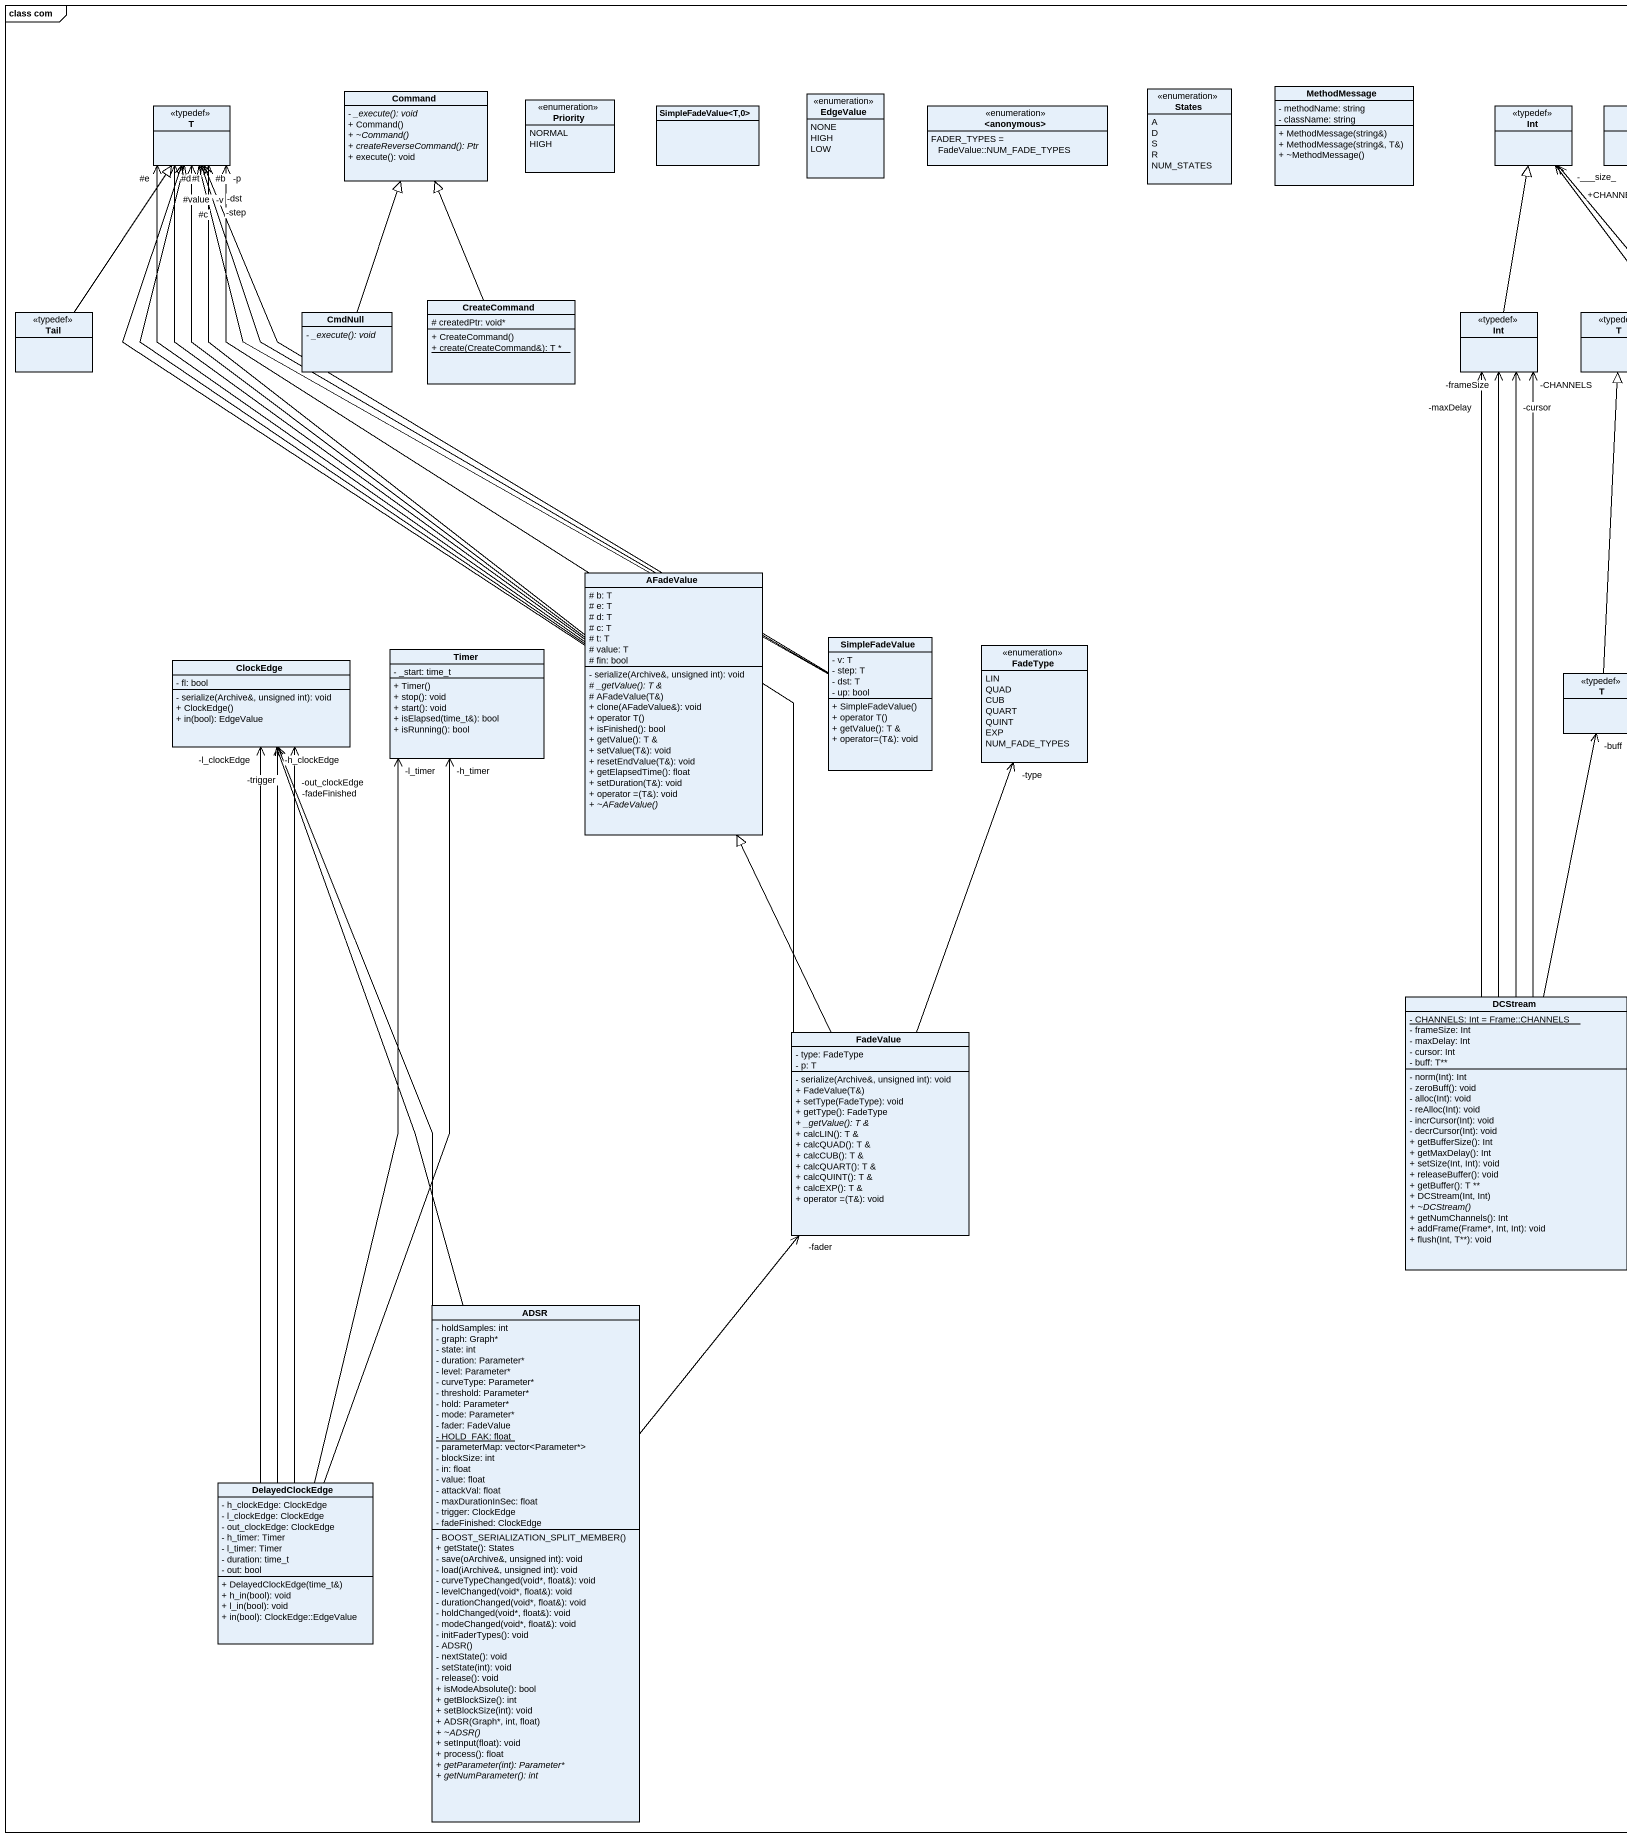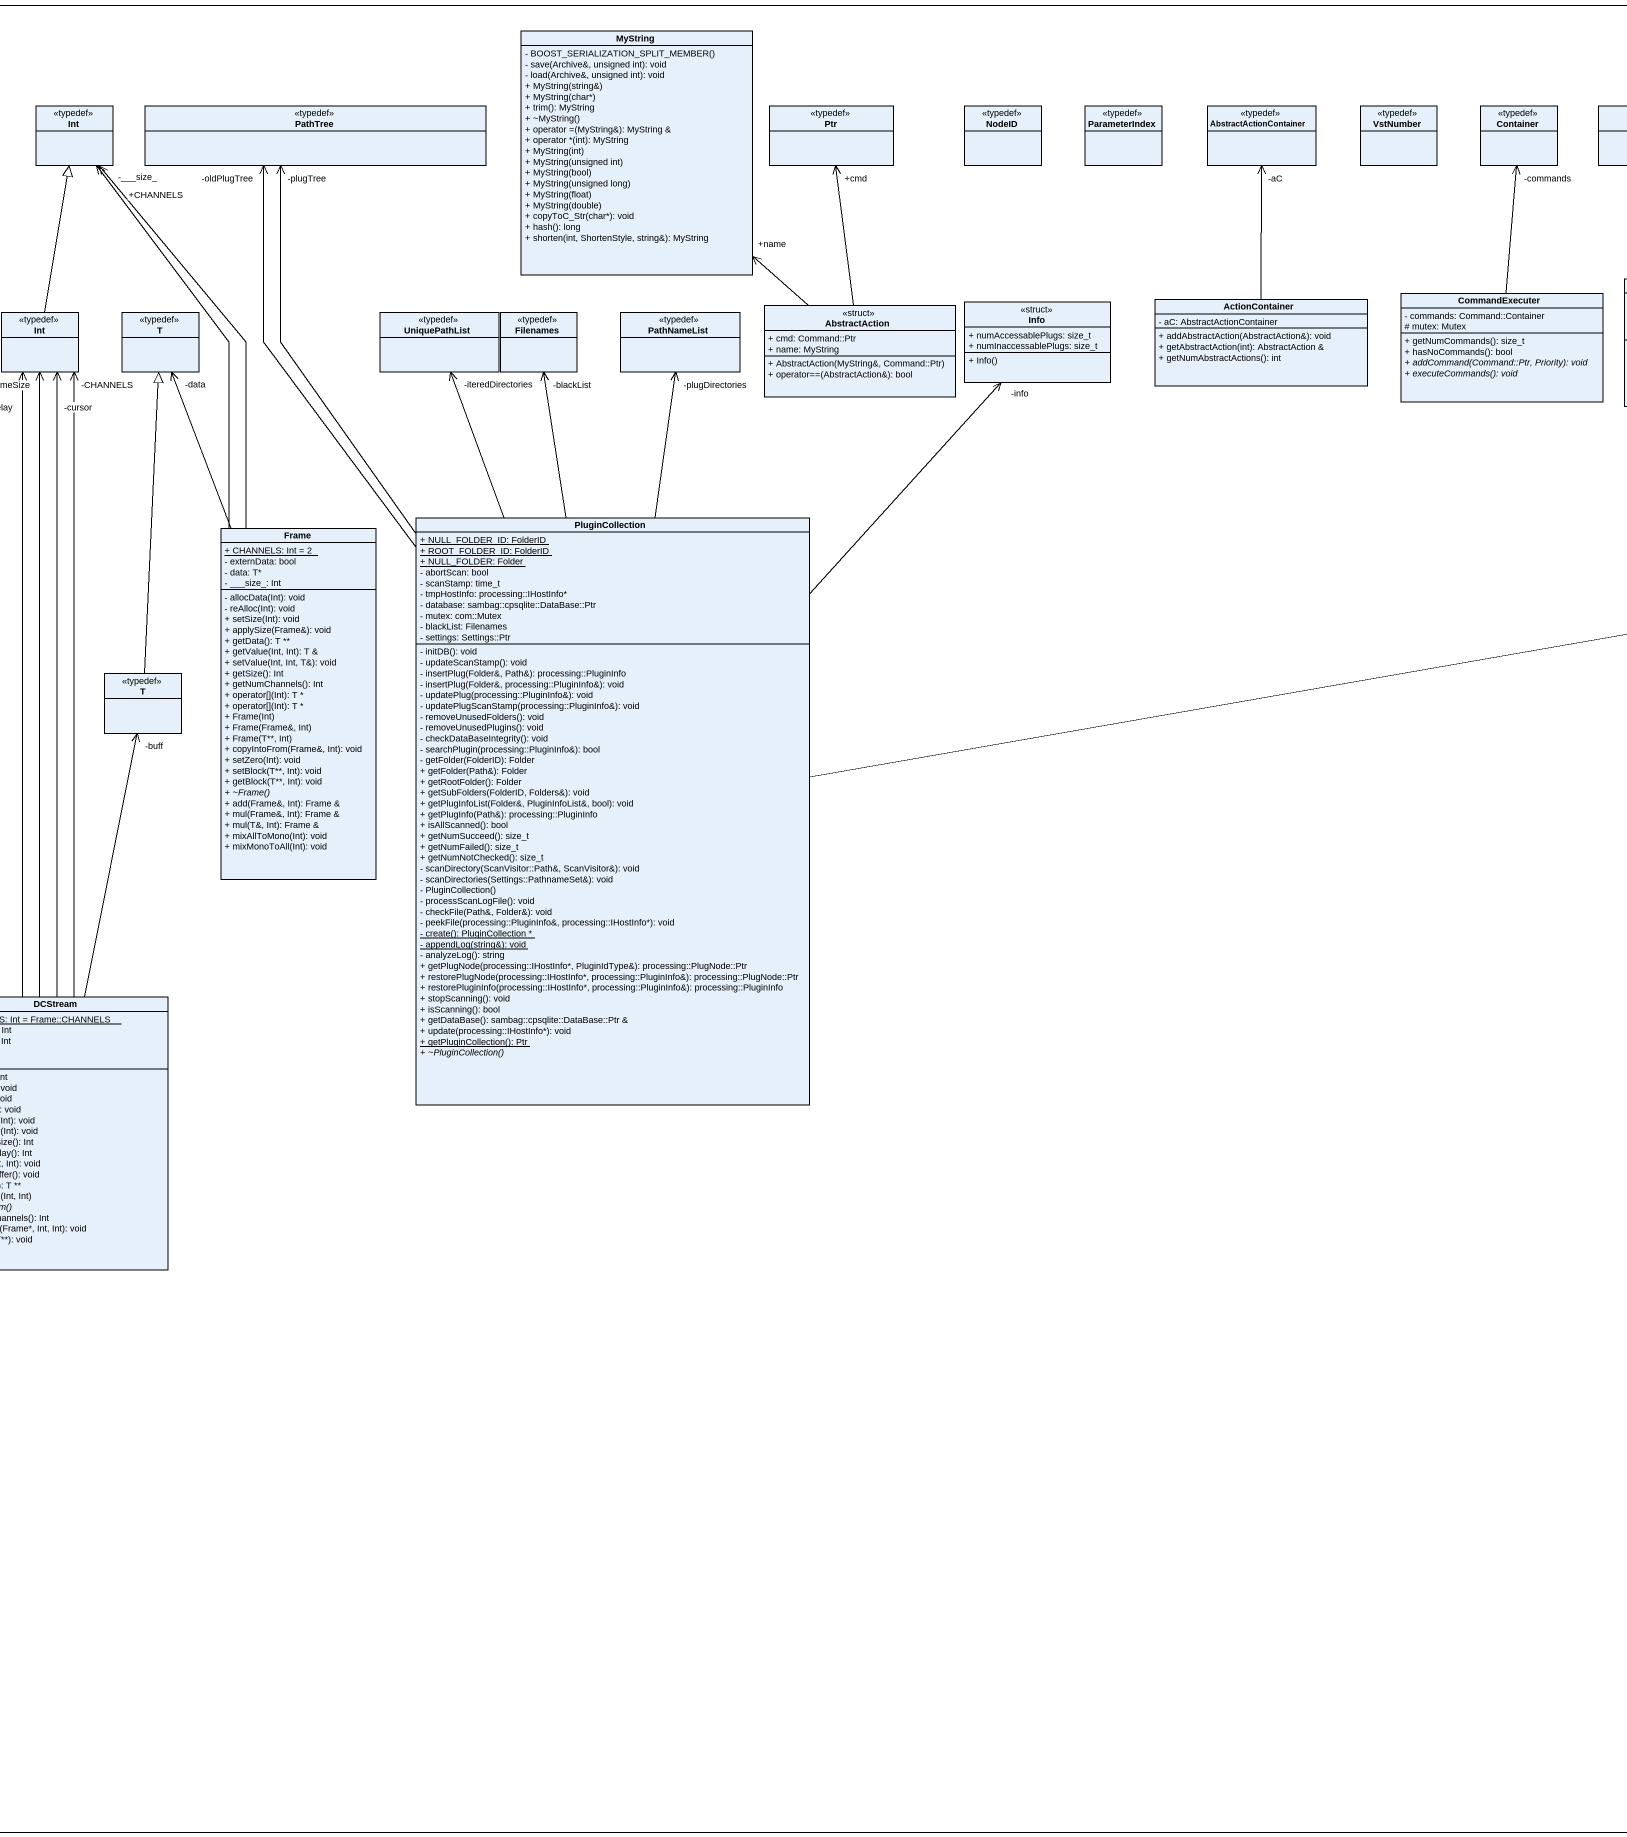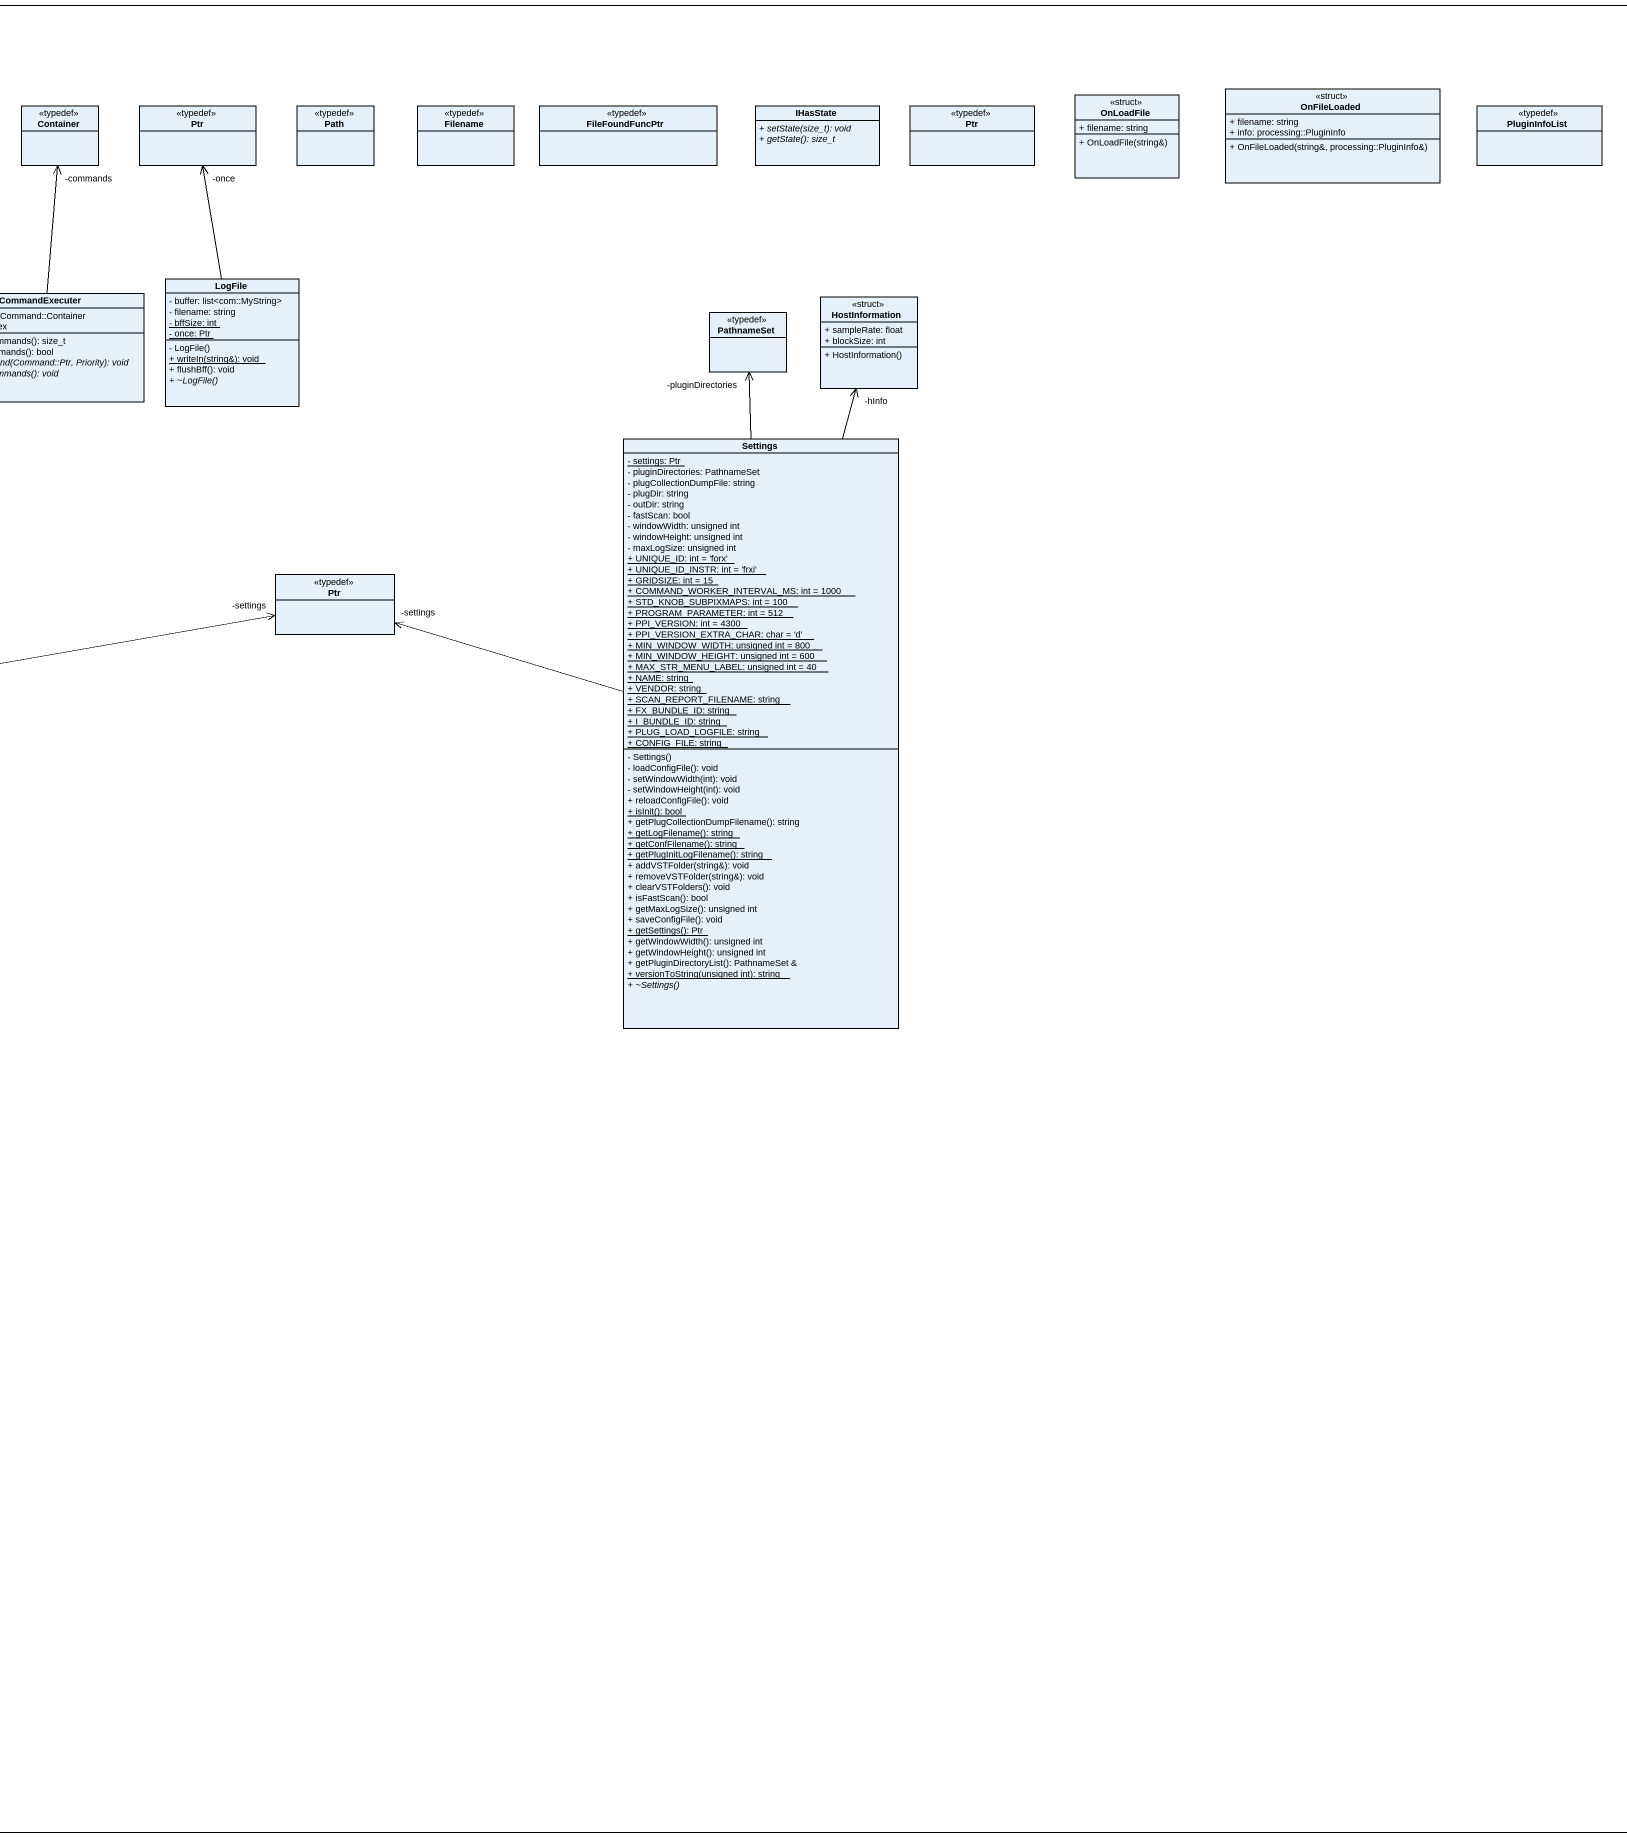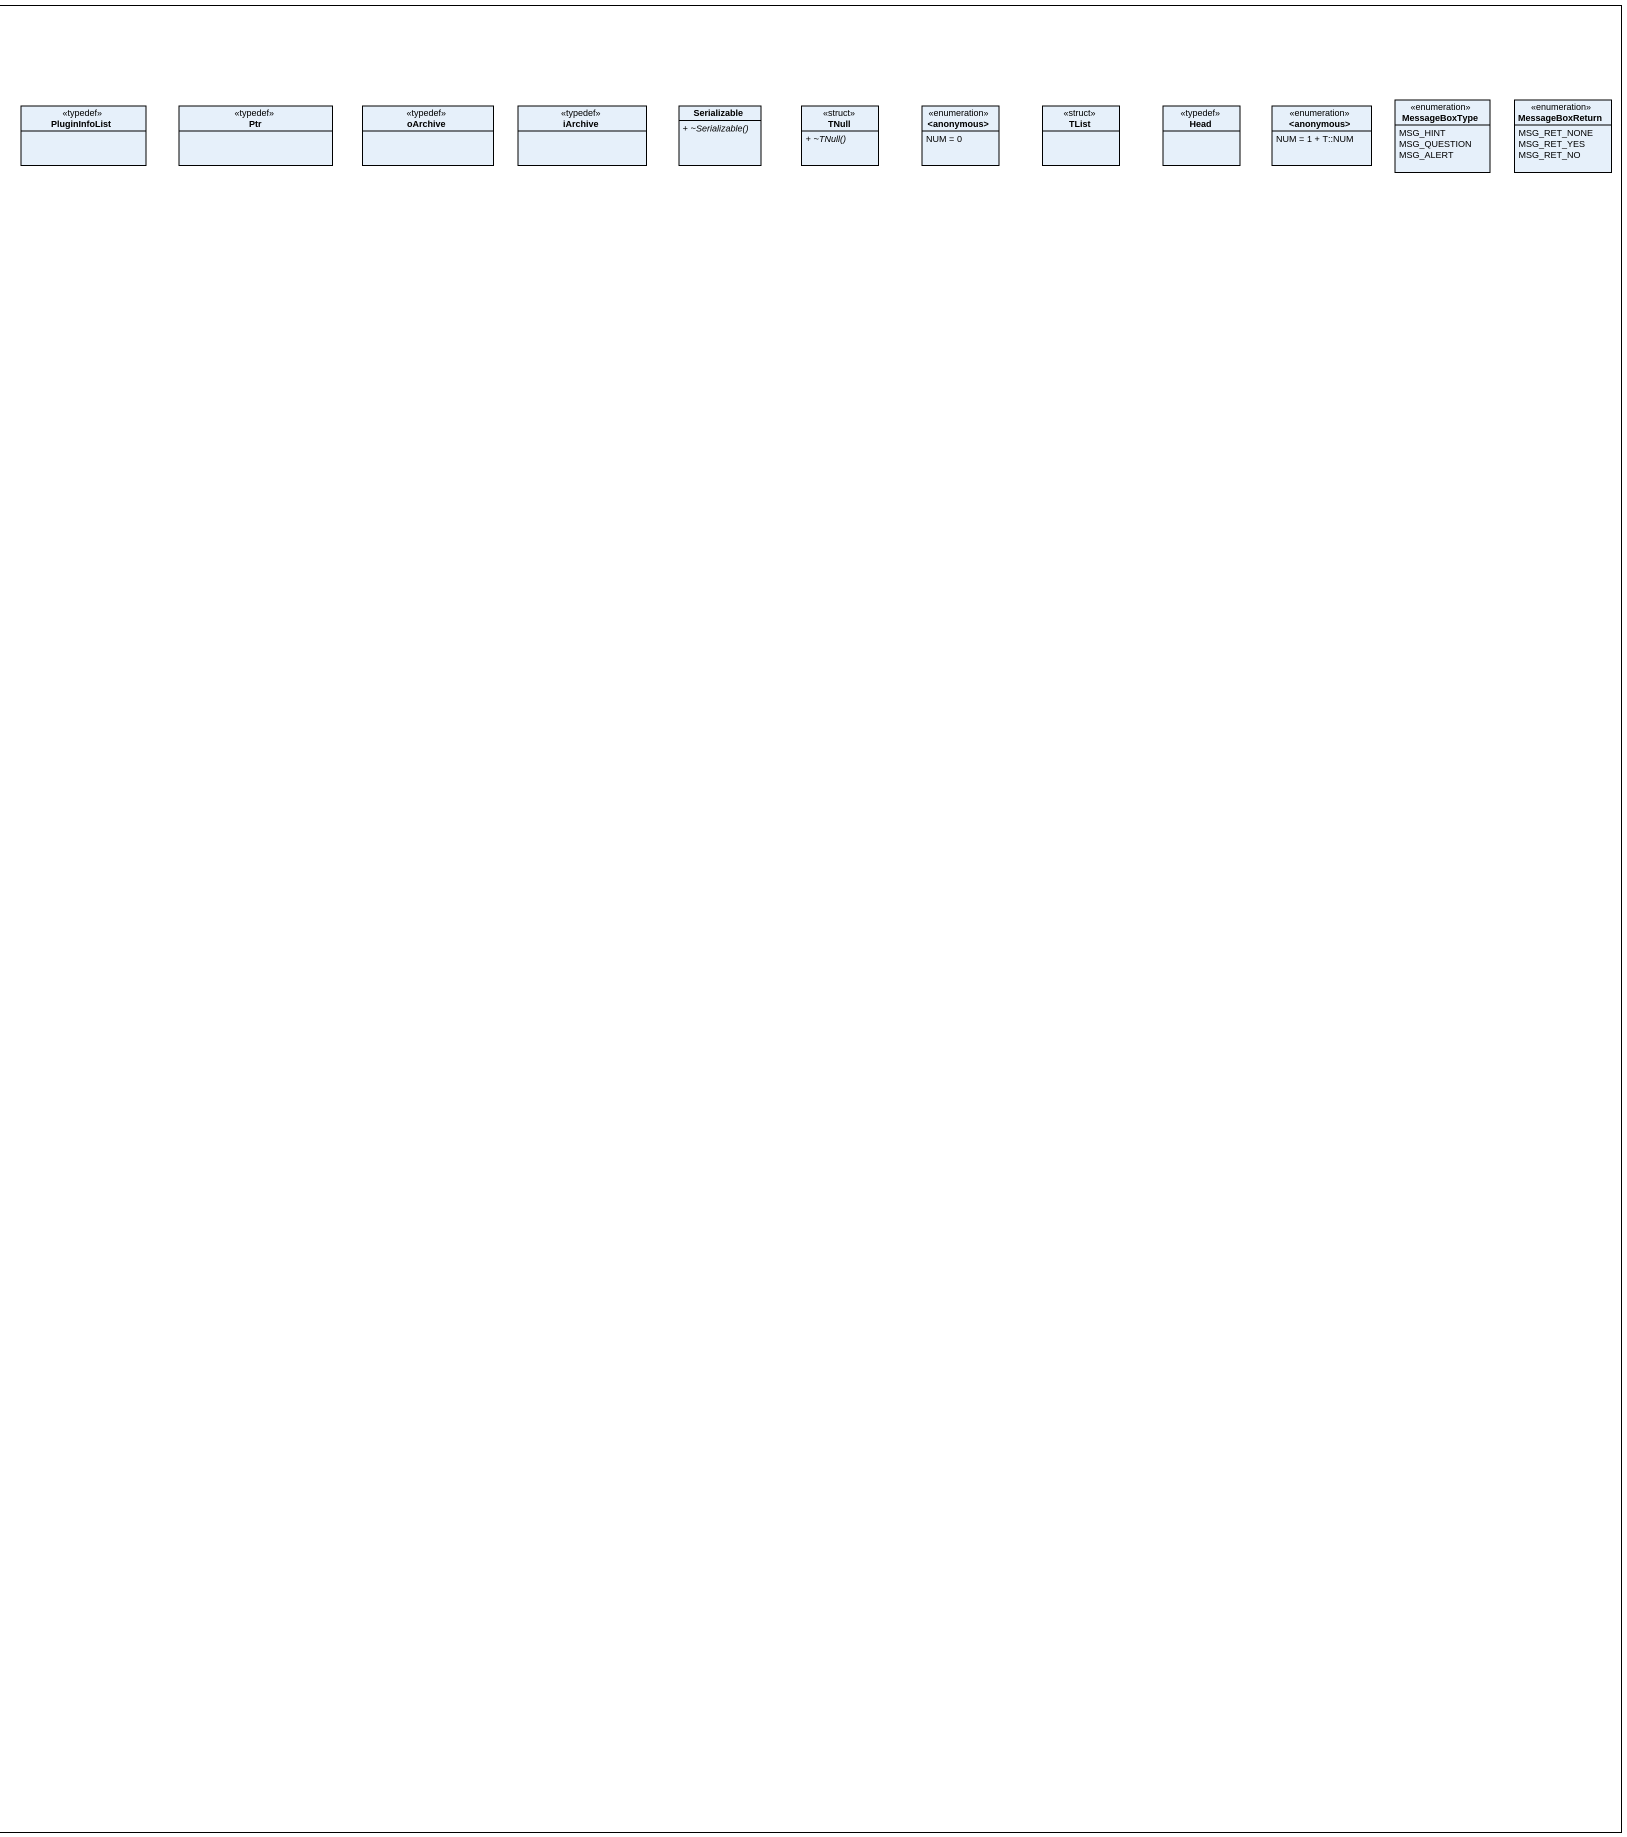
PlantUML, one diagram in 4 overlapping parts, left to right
@startuml
mainframe class com
hide circle
hide empty members
skinparam classAttributeIconSize 0
class MyString {
  - BOOST_SERIALIZATION_SPLIT_MEMBER()
  - save(Archive&, unsigned int): void
  - load(Archive&, unsigned int): void
  + MyString(string&)
  + MyString(char*)
  + trim(): MyString
  + ~MyString()
  + operator =(MyString&): MyString &
  + operator *(int): MyString
  + MyString(int)
  + MyString(unsigned int)
  + MyString(bool)
  + MyString(unsigned long)
  + MyString(float)
  + MyString(double)
  + copyToC_Str(char*): void
  + hash(): long
  + shorten(int, ShortenStyle, string&): MyString
}
class Command {
  {abstract} - _execute(): void
  + Command()
  {abstract} + ~Command()
  {abstract} + createReverseCommand(): Ptr
  + execute(): void
}
enum EdgeValue {
  NONE
  HIGH
  LOW
}
enum States {
  A
  D
  S
  R
  NUM_STATES
}
class MethodMessage {
  - methodName: string
  - className: string
  + MethodMessage(string&)
  + MethodMessage(string&, T&)
  + ~MethodMessage()
}
class OnLoadFile <<struct>> {
  + filename: string
  + OnLoadFile(string&)
}
class OnFileLoaded <<struct>> {
  + filename: string
  + info: processing::PluginInfo
  + OnFileLoaded(string&, processing::PluginInfo&)
}
class T <<typedef>>
enum Priority {
  NORMAL
  HIGH
}
class "SimpleFadeValue<T,0>" as SimpleFadeValue_T_0
enum "<anonymous>" as anonymous {
  FADER_TYPES = FadeValue::NUM_FADE_TYPES
}
class Int <<typedef>>
class PathTree <<typedef>>
class Ptr <<typedef>>
class NodeID <<typedef>>
class ParameterIndex <<typedef>>
class AbstractActionContainer <<typedef>>
class VstNumber <<typedef>>
class Container <<typedef>>
class "Ptr" as Ptr_2 <<typedef>>
class Path <<typedef>>
class Filename <<typedef>>
class FileFoundFuncPtr <<typedef>>
class IHasState {
  {abstract} + setState(size_t): void
  {abstract} + getState(): size_t
}
class "Ptr" as Ptr_3 <<typedef>>
class PluginInfoList <<typedef>>
class "Ptr" as Ptr_4 <<typedef>>
class oArchive <<typedef>>
class iArchive <<typedef>>
class Serializable {
  {abstract} + ~Serializable()
}
class TNull <<struct>> {
  {abstract} + ~TNull()
}
enum "<anonymous>" as anonymous_2 {
  NUM = 0
}
class TList <<struct>>
class Head <<typedef>>
enum "<anonymous>" as anonymous_3 {
  NUM = 1 + T::NUM
}
enum MessageBoxType {
  MSG_HINT
  MSG_QUESTION
  MSG_ALERT
}
enum MessageBoxReturn {
  MSG_RET_NONE
  MSG_RET_YES
  MSG_RET_NO
}
class LogFile {
  - buffer: list<com::MyString>
  - filename: string
  {static} - bffSize: int
  {static} - once: Ptr
  - LogFile()
  {static} + writeIn(string&): void
  + flushBff(): void
  {abstract} + ~LogFile()
}
class Tail <<typedef>>
class CmdNull {
  {abstract} - _execute(): void
}
class CreateCommand {
  # createdPtr: void*
  + CreateCommand()
  {static} + create(CreateCommand&): T *
}
class "Int" as Int_2 <<typedef>>
class "T" as T_2 <<typedef>>
class UniquePathList <<typedef>>
class Filenames <<typedef>>
class PathNameList <<typedef>>
class AbstractAction <<struct>> {
  + cmd: Command::Ptr
  + name: MyString
  + AbstractAction(MyString&, Command::Ptr)
  + operator==(AbstractAction&): bool
}
class Info <<struct>> {
  + numAccessablePlugs: size_t
  + numInaccessablePlugs: size_t
  + Info()
}
class ActionContainer {
  - aC: AbstractActionContainer
  + addAbstractAction(AbstractAction&): void
  + getAbstractAction(int): AbstractAction &
  + getNumAbstractActions(): int
}
class CommandExecuter {
  - commands: Command::Container
  # mutex: Mutex
  + getNumCommands(): size_t
  + hasNoCommands(): bool
  {abstract} + addCommand(Command::Ptr, Priority): void
  {abstract} + executeCommands(): void
}
class PathnameSet <<typedef>>
class HostInformation <<struct>> {
  + sampleRate: float
  + blockSize: int
  + HostInformation()
}
class Settings {
  {static} - settings: Ptr
  - pluginDirectories: PathnameSet
  - plugCollectionDumpFile: string
  - plugDir: string
  - outDir: string
  - fastScan: bool
  - windowWidth: unsigned int
  - windowHeight: unsigned int
  - maxLogSize: unsigned int
  {static} + UNIQUE_ID: int = 'forx'
  {static} + UNIQUE_ID_INSTR: int = 'frxi'
  {static} + GRIDSIZE: int = 15
  {static} + COMMAND_WORKER_INTERVAL_MS: int = 1000
  {static} + STD_KNOB_SUBPIXMAPS: int = 100
  {static} + PROGRAM_PARAMETER: int = 512
  {static} + PPI_VERSION: int = 4300
  {static} + PPI_VERSION_EXTRA_CHAR: char = 'd'
  {static} + MIN_WINDOW_WIDTH: unsigned int = 800
  {static} + MIN_WINDOW_HEIGHT: unsigned int = 600
  {static} + MAX_STR_MENU_LABEL: unsigned int = 40
  {static} + NAME: string
  {static} + VENDOR: string
  {static} + SCAN_REPORT_FILENAME: string
  {static} + FX_BUNDLE_ID: string
  {static} + I_BUNDLE_ID: string
  {static} + PLUG_LOAD_LOGFILE: string
  {static} + CONFIG_FILE: string
  - Settings()
  - loadConfigFile(): void
  - setWindowWidth(int): void
  - setWindowHeight(int): void
  + reloadConfigFile(): void
  {static} + isInit(): bool
  + getPlugCollectionDumpFilename(): string
  {static} + getLogFilename(): string
  {static} + getConfFilename(): string
  {static} + getPlugInitLogFilename(): string
  + addVSTFolder(string&): void
  + removeVSTFolder(string&): void
  + clearVSTFolders(): void
  + isFastScan(): bool
  + getMaxLogSize(): unsigned int
  + saveConfigFile(): void
  {static} + getSettings(): Ptr
  + getWindowWidth(): unsigned int
  + getWindowHeight(): unsigned int
  + getPluginDirectoryList(): PathnameSet &
  {static} + versionToString(unsigned int): string
  {abstract} + ~Settings()
}
class PluginCollection {
  {static} + NULL_FOLDER_ID: FolderID
  {static} + ROOT_FOLDER_ID: FolderID
  {static} + NULL_FOLDER: Folder
  - abortScan: bool
  - scanStamp: time_t
  - tmpHostInfo: processing::IHostInfo*
  - database: sambag::cpsqlite::DataBase::Ptr
  - mutex: com::Mutex
  - blackList: Filenames
  - settings: Settings::Ptr
  - initDB(): void
  - updateScanStamp(): void
  - insertPlug(Folder&, Path&): processing::PluginInfo
  - insertPlug(Folder&, processing::PluginInfo&): void
  - updatePlug(processing::PluginInfo&): void
  - updatePlugScanStamp(processing::PluginInfo&): void
  - removeUnusedFolders(): void
  - removeUnusedPlugins(): void
  - checkDataBaseIntegrity(): void
  - searchPlugin(processing::PluginInfo&): bool
  - getFolder(FolderID): Folder
  + getFolder(Path&): Folder
  + getRootFolder(): Folder
  + getSubFolders(FolderID, Folders&): void
  + getPlugInfoList(Folder&, PluginInfoList&, bool): void
  + getPlugInfo(Path&): processing::PluginInfo
  + isAllScanned(): bool
  + getNumSucceed(): size_t
  + getNumFailed(): size_t
  + getNumNotChecked(): size_t
  - scanDirectory(ScanVisitor::Path&, ScanVisitor&): void
  - scanDirectories(Settings::PathnameSet&): void
  - PluginCollection()
  - processScanLogFile(): void
  - checkFile(Path&, Folder&): void
  - peekFile(processing::PluginInfo&, processing::IHostInfo*): void
  {static} - create(): PluginCollection *
  {static} - appendLog(string&): void
  - analyzeLog(): string
  + getPlugNode(processing::IHostInfo*, PluginIdType&): processing::PlugNode::Ptr
  + restorePlugNode(processing::IHostInfo*, processing::PluginInfo&): processing::PlugNode::Ptr
  + restorePluginInfo(processing::IHostInfo*, processing::PluginInfo&): processing::PluginInfo
  + stopScanning(): void
  + isScanning(): bool
  + getDataBase(): sambag::cpsqlite::DataBase::Ptr &
  + update(processing::IHostInfo*): void
  {static} + getPluginCollection(): Ptr
  {abstract} + ~PluginCollection()
}
class "Frame" as Frame_ {
  {static} + CHANNELS: Int = 2
  - externData: bool
  - data: T*
  - ___size_: Int
  - allocData(Int): void
  - reAlloc(Int): void
  + setSize(Int): void
  + applySize(Frame&): void
  + getData(): T **
  + getValue(Int, Int): T &
  + setValue(Int, Int, T&): void
  + getSize(): Int
  + getNumChannels(): Int
  + operator[](Int): T *
  + operator[](Int): T *
  + Frame(Int)
  + Frame(Frame&, Int)
  + Frame(T**, Int)
  + copyIntoFrom(Frame&, Int): void
  + setZero(Int): void
  + setBlock(T**, Int): void
  + getBlock(T**, Int): void
  {abstract} + ~Frame()
  + add(Frame&, Int): Frame &
  + mul(Frame&, Int): Frame &
  + mul(T&, Int): Frame &
  + mixAllToMono(Int): void
  + mixMonoToAll(Int): void
}
class AFadeValue {
  # b: T
  # e: T
  # d: T
  # c: T
  # t: T
  # value: T
  # fin: bool
  - serialize(Archive&, unsigned int): void
  {abstract} # _getValue(): T &
  # AFadeValue(T&)
  + clone(AFadeValue&): void
  + operator T()
  + isFinished(): bool
  + getValue(): T &
  + setValue(T&): void
  + resetEndValue(T&): void
  + getElapsedTime(): float
  + setDuration(T&): void
  + operator =(T&): void
  {abstract} + ~AFadeValue()
}
class "Ptr" as Ptr_5 <<typedef>>
class ClockEdge {
  - fl: bool
  - serialize(Archive&, unsigned int): void
  + ClockEdge()
  + in(bool): EdgeValue
}
class Timer {
  - _start: time_t
  + Timer()
  + stop(): void
  + start(): void
  + isElapsed(time_t&): bool
  + isRunning(): bool
}
class SimpleFadeValue {
  - v: T
  - step: T
  - dst: T
  - up: bool
  + SimpleFadeValue()
  + operator T()
  + getValue(): T &
  + operator=(T&): void
}
enum FadeType {
  LIN
  QUAD
  CUB
  QUART
  QUINT
  EXP
  NUM_FADE_TYPES
}
class "T" as T_3 <<typedef>>
class DCStream {
  {static} - CHANNELS: Int = Frame::CHANNELS
  - frameSize: Int
  - maxDelay: Int
  - cursor: Int
  - buff: T**
  - norm(Int): Int
  - zeroBuff(): void
  - alloc(Int): void
  - reAlloc(Int): void
  - incrCursor(Int): void
  - decrCursor(Int): void
  + getBufferSize(): Int
  + getMaxDelay(): Int
  + setSize(Int, Int): void
  + releaseBuffer(): void
  + getBuffer(): T **
  + DCStream(Int, Int)
  {abstract} + ~DCStream()
  + getNumChannels(): Int
  + addFrame(Frame*, Int, Int): void
  + flush(Int, T**): void
}
class FadeValue {
  - type: FadeType
  - p: T
  - serialize(Archive&, unsigned int): void
  + FadeValue(T&)
  + setType(FadeType): void
  + getType(): FadeType
  {abstract} + _getValue(): T &
  + calcLIN(): T &
  + calcQUAD(): T &
  + calcCUB(): T &
  + calcQUART(): T &
  + calcQUINT(): T &
  + calcEXP(): T &
  + operator =(T&): void
}
class ADSR {
  - holdSamples: int
  - graph: Graph*
  - state: int
  - duration: Parameter*
  - level: Parameter*
  - curveType: Parameter*
  - threshold: Parameter*
  - hold: Parameter*
  - mode: Parameter*
  - fader: FadeValue
  {static} - HOLD_FAK: float
  - parameterMap: vector<Parameter*>
  - blockSize: int
  - in: float
  - value: float
  - attackVal: float
  - maxDurationInSec: float
  - trigger: ClockEdge
  - fadeFinished: ClockEdge
  - BOOST_SERIALIZATION_SPLIT_MEMBER()
  + getState(): States
  - save(oArchive&, unsigned int): void
  - load(iArchive&, unsigned int): void
  - curveTypeChanged(void*, float&): void
  - levelChanged(void*, float&): void
  - durationChanged(void*, float&): void
  - holdChanged(void*, float&): void
  - modeChanged(void*, float&): void
  - initFaderTypes(): void
  - ADSR()
  - nextState(): void
  - setState(int): void
  - release(): void
  + isModeAbsolute(): bool
  + getBlockSize(): int
  + setBlockSize(int): void
  + ADSR(Graph*, int, float)
  {abstract} + ~ADSR()
  + setInput(float): void
  + process(): float
  {abstract} + getParameter(int): Parameter*
  {abstract} + getNumParameter(): int
}
class DelayedClockEdge {
  - h_clockEdge: ClockEdge
  - l_clockEdge: ClockEdge
  - out_clockEdge: ClockEdge
  - h_timer: Timer
  - l_timer: Timer
  - duration: time_t
  - out: bool
  + DelayedClockEdge(time_t&)
  + h_in(bool): void
  + l_in(bool): void
  + in(bool): ClockEdge::EdgeValue
}
LogFile -up-> "-once" Ptr_2
Tail -up-|> T
CmdNull -up-|> Command
CreateCommand -up-|> Command
Int_2 -up-|> Int
AbstractAction -up-> "+name" MyString
AbstractAction -up-> "+cmd" Ptr
ActionContainer -up-> "-aC" AbstractActionContainer
CommandExecuter -up-> "-commands" Container
Settings -up-> "-pluginDirectories" PathnameSet
Settings -up-> "-hInfo" HostInformation
Settings -left-> "-settings" Ptr_5
PluginCollection -up-> "-oldPlugTree" PathTree
PluginCollection -up-> "-plugTree" PathTree
PluginCollection -up-> "-iteredDirectories" UniquePathList
PluginCollection -up-> "-blackList" Filenames
PluginCollection -up-> "-plugDirectories" PathNameList
PluginCollection -up-> "-info" Info
PluginCollection -right-> "-settings" Ptr_5
Frame_ -up-> "-___size_" Int
Frame_ -up-> "+CHANNELS" Int
Frame_ -up-> "-data" T_2
AFadeValue -up-> "#b" T
AFadeValue -up-> "#c" T
AFadeValue -up-> "#d" T
AFadeValue -up-> "#e" T
AFadeValue -up-> "#t" T
AFadeValue -up-> "#value" T
SimpleFadeValue -up-> "-dst" T
SimpleFadeValue -up-> "-step" T
SimpleFadeValue -up-> "-v" T
T_3 -up-|> T_2
DCStream -up-> "-CHANNELS" Int_2
DCStream -up-> "-cursor" Int_2
DCStream -up-> "-frameSize" Int_2
DCStream -up-> "-maxDelay" Int_2
DCStream -up-> "-buff" T_3
FadeValue -up-> "-p" T
FadeValue -up-|> AFadeValue
FadeValue -up-> "-type" FadeType
ADSR -up-> "-fadeFinished" ClockEdge
ADSR -up-> "-trigger" ClockEdge
ADSR -up-> "-fader" FadeValue
DelayedClockEdge -up-> "-h_clockEdge" ClockEdge
DelayedClockEdge -up-> "-l_clockEdge" ClockEdge
DelayedClockEdge -up-> "-out_clockEdge" ClockEdge
DelayedClockEdge -up-> "-h_timer" Timer
DelayedClockEdge -up-> "-l_timer" Timer
@enduml
